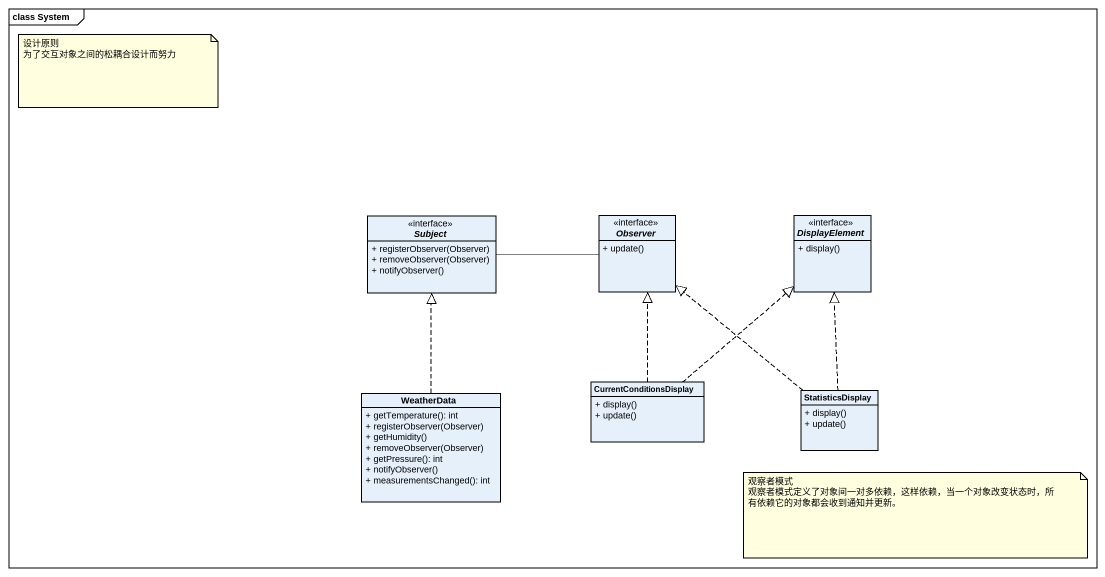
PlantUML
@startuml
mainframe class System
hide circle
hide empty members
skinparam classAttributeIconSize 0
interface Subject <<interface>> {
  + registerObserver(Observer)
  + removeObserver(Observer)
  + notifyObserver()
}
interface Observer <<interface>> {
  + update()
}
interface DisplayElement <<interface>> {
  + display()
}
class WeatherData {
  + getTemperature(): int
  + registerObserver(Observer)
  + getHumidity()
  + removeObserver(Observer)
  + getPressure(): int
  + notifyObserver()
  + measurementsChanged(): int
}
class CurrentConditionsDisplay {
  + display()
  + update()
}
class StatisticsDisplay {
  + display()
  + update()
}
Subject -right- Observer
WeatherData .up.|> Subject
CurrentConditionsDisplay .up.|> Observer
CurrentConditionsDisplay .up.|> DisplayElement
StatisticsDisplay .up.|> Observer
StatisticsDisplay .up.|> DisplayElement
note as N1
  设计原则
  为了交互对象之间的松耦合设计而努力
end note
note as N2
  观察者模式
  观察者模式定义了对象间一对多依赖，这样依赖，当一个对象改变状态时，所有依赖它的对象都会收到通知并更新。
end note
@enduml
